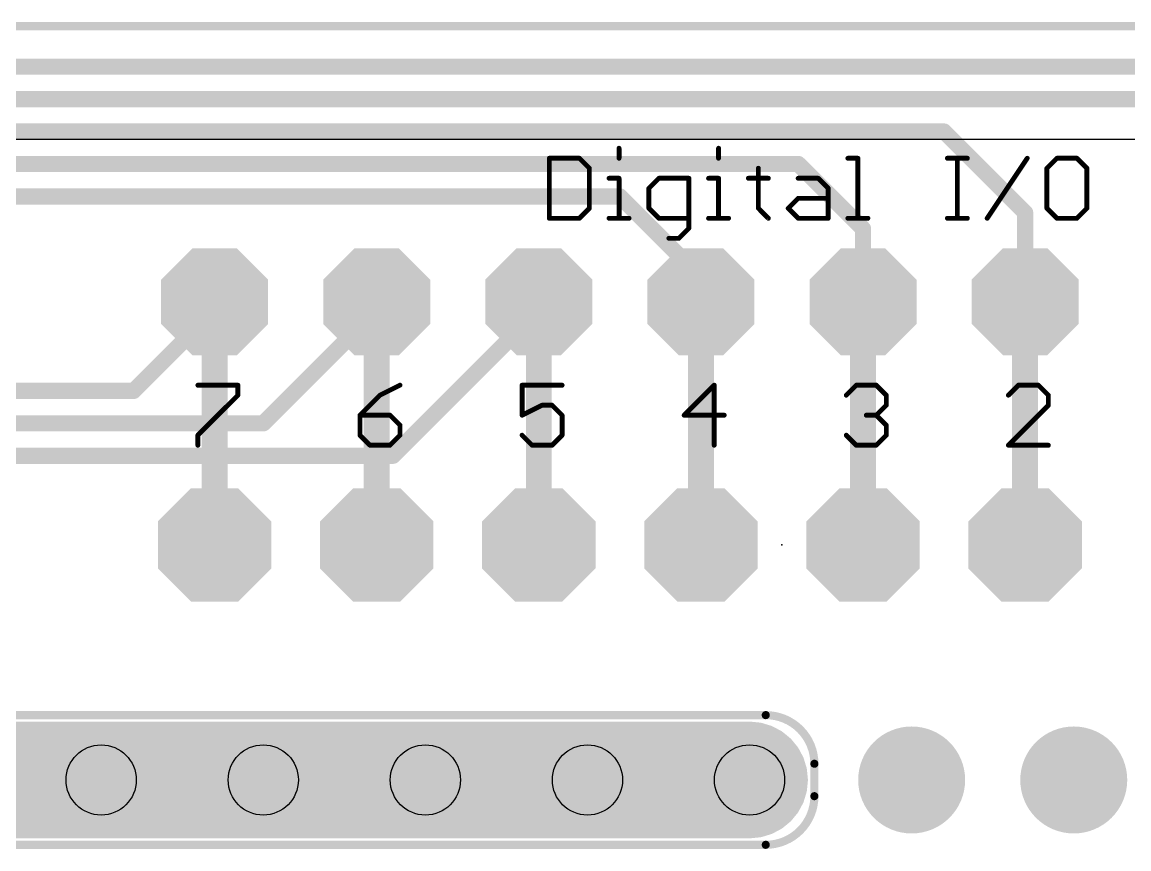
# Model space of a CAD drawing. Extents: x -0.4 to 91.5, y -0.3 to 57.4.
# Drawn here: x 54.39 to 71.73, y 44.01 to 56.96 of the extents above; entities that cross this region are included whole.
import ezdxf

# ---------------------------------------------------------------- set-up
doc = ezdxf.new("R2010")
doc.units = 0
for name, color, linetype in [('1', 12, 'CONTINUOUS'), ('16', 132, 'CONTINUOUS'), ('17', 110, 'CONTINUOUS'), ('18', 110, 'CONTINUOUS'), ('20', 53, 'CONTINUOUS'), ('21', 253, 'CONTINUOUS'), ('22', 253, 'CONTINUOUS'), ('23', 53, 'CONTINUOUS'), ('51', 253, 'CONTINUOUS')]:
    doc.layers.add(name, color=color, linetype=linetype)

# ---------------------------------------------------------------- blocks, each defined once
blk = doc.blocks.new('RECT')
blk.add_solid([(-0.5, -0.5), (0.5, -0.5), (-0.5, 0.5), (0.5, 0.5)])
blk = doc.blocks.new('OCTAGONP')
at = {"const_width": 0.5}
blk.add_lwpolyline([(-0.25, -0.1036), (-0.25, 0.1036), (-0.1036, 0.25), (0.1036, 0.25), (0.25, 0.1036), (0.25, -0.1036), (0.1036, -0.25), (-0.1036, -0.25), (-0.25, -0.1036), (-0.25, 0.1036)], dxfattribs=at)
blk = doc.blocks.new('ROUNDP')
at = {"const_width": 0.5}
blk.add_lwpolyline([(0, -0.25, 1), (0, 0.25, 1), (0, -0.25)], format="xyb", dxfattribs=at)
blk = doc.blocks.new('ROUNDV')
at = {"const_width": 0.5}
blk.add_lwpolyline([(0, -0.25, 1), (0, 0.25, 1), (0, -0.25)], format="xyb", dxfattribs=at)

msp = doc.modelspace()

# ---------------------------------------------------------------- linework, layer by layer
at = {"layer": '1'}
for points, const_width in [([(25.908, 56.261), (74.422, 56.261)], 0.254), ([(26.162, 55.753), (72.136, 55.753)], 0.254), ([(26.416, 55.245), (68.834, 55.245)], 0.254), ([(68.834, 55.245), (70.104, 53.975)], 0.254), ([(26.924, 54.737), (66.548, 54.737)], 0.254), ([(66.548, 54.737), (67.564, 53.721)], 0.254), ([(27.178, 54.229), (63.754, 54.229)], 0.254), ([(63.754, 54.229), (65.024, 52.959)], 0.254), ([(70.104, 53.975), (70.104, 52.578)], 0.254), ([(67.564, 53.721), (67.564, 52.705)], 0.254), ([(65.024, 52.959), (65.024, 52.578)], 0.254), ([(57.404, 52.578), (57.404, 48.768)], 0.4064), ([(59.944, 52.578), (59.944, 52.451)], 0.4064), ([(62.484, 52.578), (62.484, 48.768)], 0.4064), ([(65.024, 52.578), (64.897, 52.578)], 0.4064), ([(65.024, 52.578), (65.024, 48.768)], 0.4064), ([(67.564, 52.705), (67.437, 52.578)], 0.254), ([(67.564, 52.578), (67.564, 48.768)], 0.4064), ([(70.104, 52.578), (70.104, 48.768)], 0.4064), ([(59.944, 52.451), (59.944, 48.768)], 0.4064), ([(59.944, 52.451), (60.071, 52.451)], 0.4064), ([(67.437, 52.578), (67.31, 52.451)], 0.254), ([(67.437, 52.578), (67.564, 52.578)], 0.254), ([(37.846, 45.847), (65.786, 45.847)], 0.3048), ([(65.786, 45.847), (65.9347, 45.8324)], 0.3048), ([(65.9347, 45.8324), (66.0776, 45.789)], 0.3048), ([(37.4253, 45.72), (66.2067, 45.72)], 0.3048), ([(66.0776, 45.789), (66.2093, 45.7186)], 0.3048), ([(66.2093, 45.7186), (66.3248, 45.6238)], 0.3048), ([(66.3248, 45.6238), (66.4196, 45.5083)], 0.3048), ([(66.4196, 45.5083), (66.49, 45.3766)], 0.3048), ([(37.1626, 45.4152), (66.4694, 45.4152)], 0.3048), ([(66.49, 45.3766), (66.5334, 45.2337)], 0.3048), ([(37.0865, 45.1104), (66.5455, 45.1104)], 0.3048), ([(66.5334, 45.2337), (66.548, 45.085)], 0.3048), ([(66.548, 45.085), (66.5334, 44.9363)], 0.3048), ([(37.1383, 44.8056), (66.4937, 44.8056)], 0.3048), ([(66.49, 44.7934), (66.4196, 44.6617)], 0.3048), ([(66.5334, 44.9363), (66.49, 44.7934)], 0.3048), ([(66.4196, 44.6617), (66.3248, 44.5462)], 0.3048), ([(37.3625, 44.5008), (66.2695, 44.5008)], 0.3048), ([(66.2093, 44.4514), (66.0776, 44.381)], 0.3048), ([(66.3248, 44.5462), (66.2093, 44.4514)], 0.3048), ([(65.786, 44.323), (37.846, 44.323)], 0.3048), ([(65.9347, 44.3376), (65.786, 44.323)], 0.3048), ([(66.0776, 44.381), (65.9347, 44.3376)], 0.3048)]:
    msp.add_lwpolyline(points, dxfattribs=dict(at, const_width=const_width))
for points, const_width in [([(68.8789, 55.2899, 1), (68.7891, 55.2001)], 0.127), ([(68.834, 55.1815, 1), (68.834, 55.3085)], 0.127), ([(66.5929, 54.7819, 1), (66.5031, 54.6921)], 0.127), ([(66.548, 54.6735, 1), (66.548, 54.8005)], 0.127), ([(63.7989, 54.2739, 1), (63.7091, 54.1841)], 0.127), ([(63.754, 54.1655, 1), (63.754, 54.2925)], 0.127), ([(70.1675, 53.975, 1), (70.0405, 53.975)], 0.127), ([(70.0591, 53.9301, 1), (70.1489, 54.0199)], 0.127), ([(67.6275, 53.721, 1), (67.5005, 53.721)], 0.127), ([(67.5191, 53.6761, 1), (67.6089, 53.7659)], 0.127), ([(65.0875, 52.959, 1), (64.9605, 52.959)], 0.127), ([(64.9791, 52.9141, 1), (65.0689, 53.0039)], 0.127), ([(57.5056, 52.578, 1), (57.3024, 52.578)], 0.2032), ([(60.0456, 52.578, 1), (59.8424, 52.578)], 0.2032), ([(62.5856, 52.578, 1), (62.3824, 52.578)], 0.2032), ([(64.897, 52.6796, 1), (64.897, 52.4764)], 0.2032), ([(65.1256, 52.578, 1), (64.9224, 52.578)], 0.2032), ([(65.024, 52.4764, 1), (65.024, 52.6796)], 0.2032), ([(67.6656, 52.578, 1), (67.4624, 52.578)], 0.2032), ([(67.5005, 52.705, 1), (67.6275, 52.705)], 0.127), ([(67.6089, 52.6601, 1), (67.5191, 52.7499)], 0.127), ([(70.2056, 52.578, 1), (70.0024, 52.578)], 0.2032), ([(60.0456, 52.451, 1), (59.8424, 52.451)], 0.2032), ([(59.944, 52.5526, 1), (59.944, 52.3494)], 0.2032), ([(59.8424, 52.451, 1), (60.0456, 52.451)], 0.2032), ([(60.071, 52.3494, 1), (60.071, 52.5526)], 0.2032), ([(64.9605, 52.578, 1), (65.0875, 52.578)], 0.127), ([(67.2651, 52.4959, 1), (67.3549, 52.4061)], 0.127), ([(67.437, 52.6415, 1), (67.437, 52.5145)], 0.127), ([(67.3921, 52.6229, 1), (67.4819, 52.5331)], 0.127), ([(67.4819, 52.5331, 1), (67.3921, 52.6229)], 0.127), ([(67.564, 52.5145, 1), (67.564, 52.6415)], 0.127), ([(70.0405, 52.578, 1), (70.1675, 52.578)], 0.127), ([(57.3024, 48.768, 1), (57.5056, 48.768)], 0.2032), ([(59.8424, 48.768, 1), (60.0456, 48.768)], 0.2032), ([(62.3824, 48.768, 1), (62.5856, 48.768)], 0.2032), ([(64.9224, 48.768, 1), (65.1256, 48.768)], 0.2032), ([(67.4624, 48.768, 1), (67.6656, 48.768)], 0.2032), ([(70.0024, 48.768, 1), (70.2056, 48.768)], 0.2032), ([(65.7935, 45.9228, 1), (65.7785, 45.7712)], 0.1524), ([(65.786, 45.7708, 1), (65.786, 45.9232)], 0.1524), ([(65.9568, 45.9053, 1), (65.9125, 45.7594)], 0.1524), ([(65.9272, 45.7565, 1), (65.9421, 45.9082)], 0.1524), ([(66.1135, 45.8562, 1), (66.0417, 45.7218)], 0.1524), ([(66.0555, 45.7161, 1), (66.0997, 45.8619)], 0.1524), ([(66.2577, 45.7775, 1), (66.161, 45.6597)], 0.1524), ([(66.1734, 45.6514, 1), (66.2453, 45.7858)], 0.1524), ([(66.2067, 45.6438, 1), (66.2067, 45.7962)], 0.1524), ([(66.3837, 45.6722, 1), (66.2659, 45.5755)], 0.1524), ([(66.2765, 45.5649, 1), (66.3732, 45.6827)], 0.1524), ([(66.4868, 45.5443, 1), (66.3524, 45.4724)], 0.1524), ([(66.3607, 45.46, 1), (66.4785, 45.5567)], 0.1524), ([(66.5629, 45.3987, 1), (66.4171, 45.3545)], 0.1524), ([(66.4228, 45.3407, 1), (66.5572, 45.4125)], 0.1524), ([(66.4694, 45.339, 1), (66.4694, 45.4914)], 0.1524), ([(66.6092, 45.2411, 1), (66.4575, 45.2262)], 0.1524), ([(66.4604, 45.2115, 1), (66.6063, 45.2558)], 0.1524), ([(66.5455, 45.0342, 1), (66.5455, 45.1866)], 0.1524), ([(66.6238, 45.0775, 1), (66.4722, 45.0925)], 0.1524), ([(66.4722, 45.0775, 1), (66.6238, 45.0925)], 0.1524), ([(66.5572, 44.7575, 1), (66.4228, 44.8293)], 0.1524), ([(66.4575, 44.9438, 1), (66.6092, 44.9289)], 0.1524), ([(66.6063, 44.9142, 1), (66.4604, 44.9585)], 0.1524), ([(66.4937, 44.7294, 1), (66.4937, 44.8818)], 0.1524), ([(66.3524, 44.6976, 1), (66.4868, 44.6257)], 0.1524), ([(66.4785, 44.6133, 1), (66.3607, 44.71)], 0.1524), ([(66.4171, 44.8155, 1), (66.5629, 44.7713)], 0.1524), ([(66.161, 44.5103, 1), (66.2577, 44.3925)], 0.1524), ([(66.2453, 44.3842, 1), (66.1734, 44.5186)], 0.1524), ([(66.2659, 44.5945, 1), (66.3837, 44.4978)], 0.1524), ([(66.2695, 44.4246, 1), (66.2695, 44.577)], 0.1524), ([(66.3732, 44.4873, 1), (66.2765, 44.6051)], 0.1524), ([(65.7785, 44.3988, 1), (65.7935, 44.2472)], 0.1524), ([(65.786, 44.2468, 1), (65.786, 44.3992)], 0.1524), ([(65.9125, 44.4106, 1), (65.9568, 44.2647)], 0.1524), ([(65.9421, 44.2618, 1), (65.9272, 44.4135)], 0.1524), ([(66.0417, 44.4482, 1), (66.1135, 44.3138)], 0.1524), ([(66.0997, 44.3081, 1), (66.0555, 44.4539)], 0.1524)]:
    msp.add_lwpolyline(points, format="xyb", dxfattribs=dict(at, const_width=const_width))
at = {"layer": '16'}
for points, const_width in [([(57.404, 52.578), (57.404, 52.705)], 0.254), ([(62.611, 52.705), (62.484, 52.578)], 0.254), ([(62.611, 52.578), (62.611, 52.705)], 0.254), ([(56.134, 51.181), (57.404, 52.451)], 0.254), ([(57.404, 52.451), (57.404, 52.578)], 0.254), ([(58.166, 50.673), (59.944, 52.451)], 0.254), ([(59.944, 52.451), (59.944, 52.578)], 0.254), ([(60.198, 50.165), (62.611, 52.578)], 0.254), ([(34.417, 51.181), (56.134, 51.181)], 0.254), ([(34.798, 50.673), (58.166, 50.673)], 0.254), ([(35.052, 50.165), (60.198, 50.165)], 0.254), ([(65.786, 45.847), (37.846, 45.847)], 0.3048), ([(65.9347, 45.8324), (65.786, 45.847)], 0.3048), ([(66.0776, 45.789), (65.9347, 45.8324)], 0.3048), ([(37.4253, 45.72), (66.2067, 45.72)], 0.3048), ([(66.2093, 45.7186), (66.0776, 45.789)], 0.3048), ([(66.3248, 45.6238), (66.2093, 45.7186)], 0.3048), ([(66.4196, 45.5083), (66.3248, 45.6238)], 0.3048), ([(66.49, 45.3766), (66.4196, 45.5083)], 0.3048), ([(37.1626, 45.4152), (66.4694, 45.4152)], 0.3048), ([(66.5334, 45.2337), (66.49, 45.3766)], 0.3048), ([(37.0865, 45.1104), (66.5455, 45.1104)], 0.3048), ([(66.548, 45.085), (66.5334, 45.2337)], 0.3048), ([(66.5334, 44.9363), (66.548, 45.085)], 0.3048), ([(37.1383, 44.8056), (66.4937, 44.8056)], 0.3048), ([(66.4196, 44.6617), (66.49, 44.7934)], 0.3048), ([(66.49, 44.7934), (66.5334, 44.9363)], 0.3048), ([(66.3248, 44.5462), (66.4196, 44.6617)], 0.3048), ([(37.3625, 44.5008), (66.2695, 44.5008)], 0.3048), ([(66.0776, 44.381), (66.2093, 44.4514)], 0.3048), ([(66.2093, 44.4514), (66.3248, 44.5462)], 0.3048), ([(37.846, 44.323), (65.786, 44.323)], 0.3048), ([(65.786, 44.323), (65.9347, 44.3376)], 0.3048), ([(65.9347, 44.3376), (66.0776, 44.381)], 0.3048)]:
    msp.add_lwpolyline(points, dxfattribs=dict(at, const_width=const_width))
for points, const_width in [([(57.4675, 52.705, 1), (57.3405, 52.705)], 0.127), ([(62.6745, 52.705, 1), (62.5475, 52.705)], 0.127), ([(62.6559, 52.6601, 1), (62.5661, 52.7499)], 0.127), ([(57.4675, 52.578, 1), (57.3405, 52.578)], 0.127), ([(57.3405, 52.578, 1), (57.4675, 52.578)], 0.127), ([(57.4489, 52.4061, 1), (57.3591, 52.4959)], 0.127), ([(60.0075, 52.578, 1), (59.8805, 52.578)], 0.127), ([(59.9889, 52.4061, 1), (59.8991, 52.4959)], 0.127), ([(62.4391, 52.6229, 1), (62.5289, 52.5331)], 0.127), ([(62.5475, 52.578, 1), (62.6745, 52.578)], 0.127), ([(62.6559, 52.5331, 1), (62.5661, 52.6229)], 0.127), ([(57.3405, 52.451, 1), (57.4675, 52.451)], 0.127), ([(59.8805, 52.451, 1), (60.0075, 52.451)], 0.127), ([(56.0891, 51.2259, 1), (56.1789, 51.1361)], 0.127), ([(56.134, 51.1175, 1), (56.134, 51.2445)], 0.127), ([(58.1211, 50.7179, 1), (58.2109, 50.6281)], 0.127), ([(58.166, 50.6095, 1), (58.166, 50.7365)], 0.127), ([(60.198, 50.1015, 1), (60.198, 50.2285)], 0.127), ([(60.1531, 50.2099, 1), (60.2429, 50.1201)], 0.127), ([(65.7935, 45.9228, 1), (65.7785, 45.7712)], 0.1524), ([(65.786, 45.7708, 1), (65.786, 45.9232)], 0.1524), ([(65.9568, 45.9053, 1), (65.9125, 45.7594)], 0.1524), ([(65.9272, 45.7565, 1), (65.9421, 45.9082)], 0.1524), ([(66.1135, 45.8562, 1), (66.0417, 45.7218)], 0.1524), ([(66.0555, 45.7161, 1), (66.0997, 45.8619)], 0.1524), ([(66.2577, 45.7775, 1), (66.161, 45.6597)], 0.1524), ([(66.1734, 45.6514, 1), (66.2453, 45.7858)], 0.1524), ([(66.2067, 45.6438, 1), (66.2067, 45.7962)], 0.1524), ([(66.3837, 45.6722, 1), (66.2659, 45.5755)], 0.1524), ([(66.2765, 45.5649, 1), (66.3732, 45.6827)], 0.1524), ([(66.4868, 45.5443, 1), (66.3524, 45.4724)], 0.1524), ([(66.3607, 45.46, 1), (66.4785, 45.5567)], 0.1524), ([(66.5629, 45.3987, 1), (66.4171, 45.3545)], 0.1524), ([(66.4228, 45.3407, 1), (66.5572, 45.4125)], 0.1524), ([(66.4694, 45.339, 1), (66.4694, 45.4914)], 0.1524), ([(66.6092, 45.2411, 1), (66.4575, 45.2262)], 0.1524), ([(66.4604, 45.2115, 1), (66.6063, 45.2558)], 0.1524), ([(66.5455, 45.0342, 1), (66.5455, 45.1866)], 0.1524), ([(66.6238, 45.0775, 1), (66.4722, 45.0925)], 0.1524), ([(66.4722, 45.0775, 1), (66.6238, 45.0925)], 0.1524), ([(66.5572, 44.7575, 1), (66.4228, 44.8293)], 0.1524), ([(66.4575, 44.9438, 1), (66.6092, 44.9289)], 0.1524), ([(66.6063, 44.9142, 1), (66.4604, 44.9585)], 0.1524), ([(66.4937, 44.7294, 1), (66.4937, 44.8818)], 0.1524), ([(66.3524, 44.6976, 1), (66.4868, 44.6257)], 0.1524), ([(66.4785, 44.6133, 1), (66.3607, 44.71)], 0.1524), ([(66.4171, 44.8155, 1), (66.5629, 44.7713)], 0.1524), ([(66.161, 44.5103, 1), (66.2577, 44.3925)], 0.1524), ([(66.2453, 44.3842, 1), (66.1734, 44.5186)], 0.1524), ([(66.2659, 44.5945, 1), (66.3837, 44.4978)], 0.1524), ([(66.2695, 44.4246, 1), (66.2695, 44.577)], 0.1524), ([(66.3732, 44.4873, 1), (66.2765, 44.6051)], 0.1524), ([(65.7785, 44.3988, 1), (65.7935, 44.2472)], 0.1524), ([(65.786, 44.2468, 1), (65.786, 44.3992)], 0.1524), ([(65.9125, 44.4106, 1), (65.9568, 44.2647)], 0.1524), ([(65.9421, 44.2618, 1), (65.9272, 44.4135)], 0.1524), ([(66.0417, 44.4482, 1), (66.1135, 44.3138)], 0.1524), ([(66.0997, 44.3081, 1), (66.0555, 44.4539)], 0.1524)]:
    msp.add_lwpolyline(points, format="xyb", dxfattribs=dict(at, const_width=const_width))
at = {"layer": '20', "const_width": 0.127}
msp.add_lwpolyline([(12.7, 56.896), (78.74, 56.896)], dxfattribs=at)
at = {"layer": '20'}
for centre in [(55.626, 45.085), (58.166, 45.085), (60.706, 45.085), (63.246, 45.085), (65.786, 45.085)]:
    msp.add_circle(centre, 0.55, dxfattribs=at)
at = {"layer": '21'}
for points, const_width in [([(63.7604, 54.9835, 1), (63.7223, 54.9835)], 0.0381), ([(65.3196, 54.9835, 1), (65.2815, 54.9835)], 0.0381), ([(62.6682, 54.8267, 1), (62.6301, 54.8267)], 0.0381), ([(62.6491, 54.8458, 1), (62.6491, 54.8077)], 0.0381), ([(63.1329, 54.8402, 1), (63.1059, 54.8132)], 0.0381), ([(63.1194, 54.8077, 1), (63.1194, 54.8458)], 0.0381), ([(63.7223, 54.8267, 1), (63.7604, 54.8267)], 0.0381), ([(65.2815, 54.8267, 1), (65.3196, 54.8267)], 0.0381), ([(67.3267, 54.8458, 1), (67.3267, 54.8077)], 0.0381), ([(67.5025, 54.8267, 1), (67.4644, 54.8267)], 0.0381), ([(67.4835, 54.8077, 1), (67.4835, 54.8458)], 0.0381), ([(68.8859, 54.8458, 1), (68.8859, 54.8077)], 0.0381), ([(69.0617, 54.8267, 1), (69.0236, 54.8267)], 0.0381), ([(69.1994, 54.8077, 1), (69.1994, 54.8458)], 0.0381), ([(70.1525, 54.8161, 1), (70.1208, 54.8373)], 0.0381), ([(70.6018, 54.8458, 1), (70.6018, 54.8077)], 0.0381), ([(70.6153, 54.8132, 1), (70.5884, 54.8402)], 0.0381), ([(70.9289, 54.8402, 1), (70.9019, 54.8132)], 0.0381), ([(70.9154, 54.8077, 1), (70.9154, 54.8458)], 0.0381), ([(63.2952, 54.6699, 1), (63.2571, 54.6699)], 0.0381), ([(63.2627, 54.6565, 1), (63.2896, 54.6834)], 0.0381), ([(65.9433, 54.6699, 1), (65.9052, 54.6699)], 0.0381), ([(70.4641, 54.6699, 1), (70.426, 54.6699)], 0.0381), ([(70.4316, 54.6834, 1), (70.4586, 54.6565)], 0.0381), ([(71.0912, 54.6699, 1), (71.0531, 54.6699)], 0.0381), ([(71.0587, 54.6565, 1), (71.0856, 54.6834)], 0.0381), ([(63.5846, 54.5322, 1), (63.5846, 54.4941)], 0.0381), ([(63.7604, 54.5132, 1), (63.7223, 54.5132)], 0.0381), ([(63.7414, 54.4941, 1), (63.7414, 54.5322)], 0.0381), ([(64.3651, 54.5322, 1), (64.3651, 54.4941)], 0.0381), ([(64.3785, 54.4997, 1), (64.3516, 54.5266)], 0.0381), ([(64.8544, 54.5132, 1), (64.8163, 54.5132)], 0.0381), ([(64.8354, 54.4941, 1), (64.8354, 54.5322)], 0.0381), ([(65.1438, 54.5322, 1), (65.1438, 54.4941)], 0.0381), ([(65.3196, 54.5132, 1), (65.2815, 54.5132)], 0.0381), ([(65.3006, 54.4941, 1), (65.3006, 54.5322)], 0.0381), ([(65.7675, 54.5322, 1), (65.7675, 54.4941)], 0.0381), ([(66.081, 54.4941, 1), (66.081, 54.5322)], 0.0381), ([(66.5479, 54.5322, 1), (66.5479, 54.4941)], 0.0381), ([(66.8749, 54.5266, 1), (66.848, 54.4997)], 0.0381), ([(66.8615, 54.4941, 1), (66.8615, 54.5322)], 0.0381), ([(64.2273, 54.3564, 1), (64.1892, 54.3564)], 0.0381), ([(64.1948, 54.3699, 1), (64.2218, 54.3429)], 0.0381), ([(67.0373, 54.3564, 1), (66.9992, 54.3564)], 0.0381), ([(67.0048, 54.3429, 1), (67.0317, 54.3699)], 0.0381), ([(66.5479, 54.2187, 1), (66.5479, 54.1806)], 0.0381), ([(66.5614, 54.1862, 1), (66.5345, 54.2131)], 0.0381), ([(67.0182, 54.1806, 1), (67.0182, 54.2187)], 0.0381), ([(63.2571, 54.0429, 1), (63.2952, 54.0429)], 0.0381), ([(63.2896, 54.0294, 1), (63.2627, 54.0563)], 0.0381), ([(64.2218, 54.0563, 1), (64.1948, 54.0294)], 0.0381), ([(64.1892, 54.0429, 1), (64.2273, 54.0429)], 0.0381), ([(65.9377, 54.0563, 1), (65.9108, 54.0294)], 0.0381), ([(65.9052, 54.0429, 1), (65.9433, 54.0429)], 0.0381), ([(66.4046, 54.0563, 1), (66.3777, 54.0294)], 0.0381), ([(66.3777, 54.0563, 1), (66.4046, 54.0294)], 0.0381), ([(70.4586, 54.0563, 1), (70.4316, 54.0294)], 0.0381), ([(70.426, 54.0429, 1), (70.4641, 54.0429)], 0.0381), ([(71.0531, 54.0429, 1), (71.0912, 54.0429)], 0.0381), ([(71.0856, 54.0294, 1), (71.0587, 54.0563)], 0.0381), ([(62.6491, 53.9052, 1), (62.6491, 53.8671)], 0.0381), ([(62.6301, 53.8861, 1), (62.6682, 53.8861)], 0.0381), ([(63.1059, 53.8996, 1), (63.1329, 53.8726)], 0.0381), ([(63.1194, 53.8671, 1), (63.1194, 53.9052)], 0.0381), ([(63.5846, 53.9052, 1), (63.5846, 53.8671)], 0.0381), ([(63.7223, 53.8861, 1), (63.7604, 53.8861)], 0.0381), ([(63.8982, 53.8671, 1), (63.8982, 53.9052)], 0.0381), ([(64.3651, 53.9052, 1), (64.3651, 53.8671)], 0.0381), ([(64.3516, 53.8726, 1), (64.3785, 53.8996)], 0.0381), ([(64.8488, 53.7159, 1), (64.8219, 53.7428)], 0.0381), ([(64.8354, 53.8671, 1), (64.8354, 53.9052)], 0.0381), ([(65.1438, 53.9052, 1), (65.1438, 53.8671)], 0.0381), ([(65.2815, 53.8861, 1), (65.3196, 53.8861)], 0.0381), ([(65.4574, 53.8671, 1), (65.4574, 53.9052)], 0.0381), ([(66.0676, 53.8726, 1), (66.0945, 53.8996)], 0.0381), ([(66.5479, 53.9052, 1), (66.5479, 53.8671)], 0.0381), ([(66.5345, 53.8726, 1), (66.5614, 53.8996)], 0.0381), ([(66.9992, 53.8861, 1), (67.0373, 53.8861)], 0.0381), ([(67.0182, 53.8671, 1), (67.0182, 53.9052)], 0.0381), ([(67.3267, 53.9052, 1), (67.3267, 53.8671)], 0.0381), ([(67.4644, 53.8861, 1), (67.5025, 53.8861)], 0.0381), ([(67.6402, 53.8671, 1), (67.6402, 53.9052)], 0.0381), ([(68.8859, 53.9052, 1), (68.8859, 53.8671)], 0.0381), ([(69.0236, 53.8861, 1), (69.0617, 53.8861)], 0.0381), ([(69.1994, 53.8671, 1), (69.1994, 53.9052)], 0.0381), ([(69.4937, 53.8967, 1), (69.5254, 53.8755)], 0.0381), ([(70.6018, 53.9052, 1), (70.6018, 53.8671)], 0.0381), ([(70.5884, 53.8726, 1), (70.6153, 53.8996)], 0.0381), ([(70.9019, 53.8996, 1), (70.9289, 53.8726)], 0.0381), ([(70.9154, 53.8671, 1), (70.9154, 53.9052)], 0.0381), ([(64.5218, 53.5916, 1), (64.5218, 53.5535)], 0.0381), ([(64.6651, 53.586, 1), (64.6921, 53.5591)], 0.0381), ([(64.6786, 53.5535, 1), (64.6786, 53.5916)], 0.0381), ([(64.8163, 53.7293, 1), (64.8544, 53.7293)], 0.0381), ([(57.1416, 51.2898, 1), (57.1416, 51.2517)], 0.0381), ([(57.7877, 51.2707, 1), (57.7496, 51.2707)], 0.0381), ([(57.7687, 51.2517, 1), (57.7687, 51.2898)], 0.0381), ([(60.3172, 51.2537, 1), (60.3001, 51.2877)], 0.0381), ([(62.2216, 51.2898, 1), (62.2216, 51.2517)], 0.0381), ([(62.2406, 51.2707, 1), (62.2025, 51.2707)], 0.0381), ([(62.8487, 51.2517, 1), (62.8487, 51.2898)], 0.0381), ([(65.2509, 51.2707, 1), (65.2128, 51.2707)], 0.0381), ([(65.2454, 51.2572, 1), (65.2184, 51.2842)], 0.0381), ([(67.4583, 51.2898, 1), (67.4583, 51.2517)], 0.0381), ([(67.4718, 51.2572, 1), (67.4449, 51.2842)], 0.0381), ([(67.7854, 51.2842, 1), (67.7584, 51.2572)], 0.0381), ([(67.7719, 51.2517, 1), (67.7719, 51.2898)], 0.0381), ([(69.9983, 51.2898, 1), (69.9983, 51.2517)], 0.0381), ([(70.0118, 51.2572, 1), (69.9849, 51.2842)], 0.0381), ([(70.3254, 51.2842, 1), (70.2984, 51.2572)], 0.0381), ([(70.3119, 51.2517, 1), (70.3119, 51.2898)], 0.0381), ([(57.7496, 51.1139, 1), (57.7877, 51.1139)], 0.0381), ([(57.7821, 51.1005, 1), (57.7552, 51.1274)], 0.0381), ([(59.9866, 51.131, 1), (60.0036, 51.0969)], 0.0381), ([(60.0086, 51.1005, 1), (59.9816, 51.1274)], 0.0381), ([(62.5351, 50.9762, 1), (62.5351, 50.9381)], 0.0381), ([(62.5436, 50.9401, 1), (62.5266, 50.9742)], 0.0381), ([(62.7054, 50.9706, 1), (62.6784, 50.9437)], 0.0381), ([(62.6919, 50.9381, 1), (62.6919, 50.9762)], 0.0381), ([(67.2881, 51.1274, 1), (67.3151, 51.1005)], 0.0381), ([(67.9477, 51.1139, 1), (67.9096, 51.1139)], 0.0381), ([(67.9152, 51.1005, 1), (67.9421, 51.1274)], 0.0381), ([(67.9421, 50.9437, 1), (67.9152, 50.9706)], 0.0381), ([(69.8281, 51.1274, 1), (69.8551, 51.1005)], 0.0381), ([(70.4877, 51.1139, 1), (70.4496, 51.1139)], 0.0381), ([(70.4552, 51.1005, 1), (70.4821, 51.1274)], 0.0381), ([(70.4821, 50.9437, 1), (70.4552, 50.9706)], 0.0381), ([(59.7006, 50.8004, 1), (59.6625, 50.8004)], 0.0381), ([(59.6816, 50.8195, 1), (59.6816, 50.7814)], 0.0381), ([(59.6681, 50.8139, 1), (59.6951, 50.7869)], 0.0381), ([(60.1654, 50.8139, 1), (60.1384, 50.7869)], 0.0381), ([(60.1519, 50.7814, 1), (60.1519, 50.8195)], 0.0381), ([(62.2131, 50.8174, 1), (62.2301, 50.7834)], 0.0381), ([(62.2025, 50.8004, 1), (62.2406, 50.8004)], 0.0381), ([(62.8677, 50.8004, 1), (62.8296, 50.8004)], 0.0381), ([(62.8352, 50.7869, 1), (62.8621, 50.8139)], 0.0381), ([(64.7616, 50.8195, 1), (64.7616, 50.7814)], 0.0381), ([(64.7481, 50.8139, 1), (64.7751, 50.7869)], 0.0381), ([(65.3886, 50.7814, 1), (65.3886, 50.8195)], 0.0381), ([(67.6151, 50.8195, 1), (67.6151, 50.7814)], 0.0381), ([(67.7854, 50.8139, 1), (67.7584, 50.7869)], 0.0381), ([(67.7584, 50.8139, 1), (67.7854, 50.7869)], 0.0381), ([(67.7719, 50.7814, 1), (67.7719, 50.8195)], 0.0381), ([(67.9096, 50.9572, 1), (67.9477, 50.9572)], 0.0381), ([(70.4496, 50.9572, 1), (70.4877, 50.9572)], 0.0381), ([(60.3277, 50.6436, 1), (60.2896, 50.6436)], 0.0381), ([(60.2952, 50.6302, 1), (60.3221, 50.6571)], 0.0381), ([(67.9477, 50.6436, 1), (67.9096, 50.6436)], 0.0381), ([(67.9152, 50.6302, 1), (67.9421, 50.6571)], 0.0381), ([(57.1606, 50.4869, 1), (57.1225, 50.4869)], 0.0381), ([(57.1281, 50.5003, 1), (57.1551, 50.4734)], 0.0381), ([(59.6951, 50.5003, 1), (59.6681, 50.4734)], 0.0381), ([(59.6625, 50.4869, 1), (59.7006, 50.4869)], 0.0381), ([(60.2896, 50.4869, 1), (60.3277, 50.4869)], 0.0381), ([(60.3221, 50.4734, 1), (60.2952, 50.5003)], 0.0381), ([(62.2351, 50.5003, 1), (62.2081, 50.4734)], 0.0381), ([(62.8296, 50.4869, 1), (62.8677, 50.4869)], 0.0381), ([(62.8621, 50.4734, 1), (62.8352, 50.5003)], 0.0381), ([(67.3151, 50.5003, 1), (67.2881, 50.4734)], 0.0381), ([(67.9096, 50.4869, 1), (67.9477, 50.4869)], 0.0381), ([(67.9421, 50.4734, 1), (67.9152, 50.5003)], 0.0381), ([(57.1225, 50.3301, 1), (57.1606, 50.3301)], 0.0381), ([(59.8383, 50.3492, 1), (59.8383, 50.3111)], 0.0381), ([(59.8249, 50.3166, 1), (59.8518, 50.3436)], 0.0381), ([(60.1384, 50.3436, 1), (60.1654, 50.3166)], 0.0381), ([(60.1519, 50.3111, 1), (60.1519, 50.3492)], 0.0381), ([(62.3783, 50.3492, 1), (62.3783, 50.3111)], 0.0381), ([(62.3649, 50.3166, 1), (62.3918, 50.3436)], 0.0381), ([(62.6784, 50.3436, 1), (62.7054, 50.3166)], 0.0381), ([(62.6919, 50.3111, 1), (62.6919, 50.3492)], 0.0381), ([(65.2128, 50.3301, 1), (65.2509, 50.3301)], 0.0381), ([(67.4583, 50.3492, 1), (67.4583, 50.3111)], 0.0381), ([(67.4449, 50.3166, 1), (67.4718, 50.3436)], 0.0381), ([(67.7584, 50.3436, 1), (67.7854, 50.3166)], 0.0381), ([(67.7719, 50.3111, 1), (67.7719, 50.3492)], 0.0381), ([(69.8416, 50.3492, 1), (69.8416, 50.3111)], 0.0381), ([(69.8281, 50.3436, 1), (69.8551, 50.3166)], 0.0381), ([(70.4686, 50.3111, 1), (70.4686, 50.3492)], 0.0381), ([(66.04, 46.1328, 1), (66.04, 46.0692)], 0.0635), ([(66.802, 45.339, 0.4142), (66.04, 46.101)], 0.127), ([(66.04, 46.0692, 1), (66.04, 46.1328)], 0.0635), ([(66.8338, 45.339, 1), (66.7703, 45.339)], 0.0635), ([(66.7703, 45.339, 1), (66.8338, 45.339)], 0.0635), ([(66.04, 44.069, 0.4142), (66.802, 44.831)], 0.127), ([(66.8338, 44.831, 1), (66.7703, 44.831)], 0.0635), ([(66.7703, 44.831, 1), (66.8338, 44.831)], 0.0635), ([(66.04, 44.1008, 1), (66.04, 44.0373)], 0.0635), ([(66.04, 44.0373, 1), (66.04, 44.1008)], 0.0635)]:
    msp.add_lwpolyline(points, format="xyb", dxfattribs=dict(at, const_width=const_width))
for points, const_width in [([(63.7414, 54.9835), (63.7414, 54.8267)], 0.0762), ([(65.3006, 54.9835), (65.3006, 54.8267)], 0.0762), ([(62.6491, 54.8267), (62.6491, 53.8861)], 0.0762), ([(63.1194, 54.8267), (62.6491, 54.8267)], 0.0762), ([(63.2762, 54.6699), (63.1194, 54.8267)], 0.0762), ([(67.3267, 54.8267), (67.4835, 54.8267)], 0.0762), ([(67.4835, 54.8267), (67.4835, 53.8861)], 0.0762), ([(68.8859, 54.8267), (69.1994, 54.8267)], 0.0762), ([(69.0427, 53.8861), (69.0427, 54.8267)], 0.0762), ([(69.5096, 53.8861), (70.1366, 54.8267)], 0.0762), ([(70.6018, 54.8267), (70.4451, 54.6699)], 0.0762), ([(70.9154, 54.8267), (70.6018, 54.8267)], 0.0762), ([(71.0722, 54.6699), (70.9154, 54.8267)], 0.0762), ([(63.2762, 54.0429), (63.2762, 54.6699)], 0.0762), ([(65.9243, 54.6699), (65.9243, 54.0429)], 0.0762), ([(70.4451, 54.6699), (70.4451, 54.0429)], 0.0762), ([(71.0722, 54.0429), (71.0722, 54.6699)], 0.0762), ([(63.5846, 54.5132), (63.7414, 54.5132)], 0.0762), ([(63.7414, 54.5132), (63.7414, 53.8861)], 0.0762), ([(64.3651, 54.5132), (64.2083, 54.3564)], 0.0762), ([(64.8354, 54.5132), (64.3651, 54.5132)], 0.0762), ([(64.8354, 53.7293), (64.8354, 54.5132)], 0.0762), ([(65.1438, 54.5132), (65.3006, 54.5132)], 0.0762), ([(65.3006, 54.5132), (65.3006, 53.8861)], 0.0762), ([(65.7675, 54.5132), (66.081, 54.5132)], 0.0762), ([(66.5479, 54.5132), (66.8615, 54.5132)], 0.0762), ([(66.8615, 54.5132), (67.0182, 54.3564)], 0.0762), ([(64.2083, 54.3564), (64.2083, 54.0429)], 0.0762), ([(67.0182, 54.3564), (67.0182, 53.8861)], 0.0762), ([(66.3912, 54.0429), (66.5479, 54.1996)], 0.0762), ([(66.5479, 54.1996), (67.0182, 54.1996)], 0.0762), ([(63.1194, 53.8861), (63.2762, 54.0429)], 0.0762), ([(64.2083, 54.0429), (64.3651, 53.8861)], 0.0762), ([(65.9243, 54.0429), (66.081, 53.8861)], 0.0762), ([(66.5479, 53.8861), (66.3912, 54.0429)], 0.0762), ([(70.4451, 54.0429), (70.6018, 53.8861)], 0.0762), ([(70.9154, 53.8861), (71.0722, 54.0429)], 0.0762), ([(62.6491, 53.8861), (63.1194, 53.8861)], 0.0762), ([(63.5846, 53.8861), (63.8982, 53.8861)], 0.0762), ([(64.3651, 53.8861), (64.8354, 53.8861)], 0.0762), ([(64.6786, 53.5726), (64.8354, 53.7293)], 0.0762), ([(65.1438, 53.8861), (65.4574, 53.8861)], 0.0762), ([(67.0182, 53.8861), (66.5479, 53.8861)], 0.0762), ([(67.3267, 53.8861), (67.6402, 53.8861)], 0.0762), ([(68.8859, 53.8861), (69.1994, 53.8861)], 0.0762), ([(70.6018, 53.8861), (70.9154, 53.8861)], 0.0762), ([(64.5218, 53.5726), (64.6786, 53.5726)], 0.0762), ([(57.1416, 51.2707), (57.7687, 51.2707)], 0.0762), ([(57.7687, 51.2707), (57.7687, 51.1139)], 0.0762), ([(60.3087, 51.2707), (59.9951, 51.1139)], 0.0762), ([(62.8487, 51.2707), (62.2216, 51.2707)], 0.0762), ([(62.2216, 51.2707), (62.2216, 50.8004)], 0.0762), ([(65.2319, 51.2707), (64.7616, 50.8004)], 0.0762), ([(65.2319, 50.3301), (65.2319, 51.2707)], 0.0762), ([(67.3016, 51.1139), (67.4583, 51.2707)], 0.0762), ([(67.4583, 51.2707), (67.7719, 51.2707)], 0.0762), ([(67.7719, 51.2707), (67.9287, 51.1139)], 0.0762), ([(69.9983, 51.2707), (69.8416, 51.1139)], 0.0762), ([(70.3119, 51.2707), (69.9983, 51.2707)], 0.0762), ([(70.4686, 51.1139), (70.3119, 51.2707)], 0.0762), ([(57.7687, 51.1139), (57.1416, 50.4869)], 0.0762), ([(59.9951, 51.1139), (59.6816, 50.8004)], 0.0762), ([(62.2216, 50.8004), (62.5351, 50.9572)], 0.0762), ([(62.5351, 50.9572), (62.6919, 50.9572)], 0.0762), ([(62.6919, 50.9572), (62.8487, 50.8004)], 0.0762), ([(67.9287, 50.9572), (67.7719, 50.8004)], 0.0762), ([(67.9287, 51.1139), (67.9287, 50.9572)], 0.0762), ([(69.8416, 50.3301), (70.4686, 50.9572)], 0.0762), ([(70.4686, 50.9572), (70.4686, 51.1139)], 0.0762), ([(59.6816, 50.8004), (59.6816, 50.4869)], 0.0762), ([(60.1519, 50.8004), (59.6816, 50.8004)], 0.0762), ([(60.3087, 50.6436), (60.1519, 50.8004)], 0.0762), ([(62.8487, 50.8004), (62.8487, 50.4869)], 0.0762), ([(64.7616, 50.8004), (65.3886, 50.8004)], 0.0762), ([(67.7719, 50.8004), (67.6151, 50.8004)], 0.0762), ([(67.7719, 50.8004), (67.9287, 50.6436)], 0.0762), ([(60.3087, 50.4869), (60.3087, 50.6436)], 0.0762), ([(67.9287, 50.6436), (67.9287, 50.4869)], 0.0762), ([(57.1416, 50.4869), (57.1416, 50.3301)], 0.0762), ([(59.6816, 50.4869), (59.8383, 50.3301)], 0.0762), ([(60.1519, 50.3301), (60.3087, 50.4869)], 0.0762), ([(62.3783, 50.3301), (62.2216, 50.4869)], 0.0762), ([(62.8487, 50.4869), (62.6919, 50.3301)], 0.0762), ([(67.4583, 50.3301), (67.3016, 50.4869)], 0.0762), ([(67.9287, 50.4869), (67.7719, 50.3301)], 0.0762), ([(59.8383, 50.3301), (60.1519, 50.3301)], 0.0762), ([(62.6919, 50.3301), (62.3783, 50.3301)], 0.0762), ([(67.7719, 50.3301), (67.4583, 50.3301)], 0.0762), ([(70.4686, 50.3301), (69.8416, 50.3301)], 0.0762), ([(37.592, 46.101), (66.04, 46.101)], 0.127), ([(66.802, 45.339), (66.802, 44.831)], 0.127), ([(66.04, 44.069), (37.592, 44.069)], 0.127)]:
    msp.add_lwpolyline(points, dxfattribs=dict(at, const_width=const_width))
at = {"layer": '22'}
msp.add_line((76.2, 55.118), (11.684, 55.118), dxfattribs=at)
at = {"layer": '23'}
msp.add_point((66.294, 48.768), dxfattribs=at)

# ---------------------------------------------------------------- block references
at = {"layer": '17'}
for name, p, xscale, yscale in [('OCTAGONP', (57.404, 52.578), 1.6764, 1.6764), ('OCTAGONP', (57.404, 52.578), 1.6764, 1.6764), ('OCTAGONP', (59.944, 52.578), 1.6764, 1.6764), ('OCTAGONP', (59.944, 52.578), 1.6764, 1.6764), ('OCTAGONP', (62.484, 52.578), 1.6764, 1.6764), ('OCTAGONP', (62.484, 52.578), 1.6764, 1.6764), ('OCTAGONP', (65.024, 52.578), 1.6764, 1.6764), ('OCTAGONP', (65.024, 52.578), 1.6764, 1.6764), ('OCTAGONP', (67.564, 52.578), 1.6764, 1.6764), ('OCTAGONP', (67.564, 52.578), 1.6764, 1.6764), ('OCTAGONP', (70.104, 52.578), 1.6764, 1.6764), ('OCTAGONP', (70.104, 52.578), 1.6764, 1.6764), ('ROUNDP', (57.404, 52.578), 1.508, 1.508), ('ROUNDP', (59.944, 52.578), 1.508, 1.508), ('ROUNDP', (62.484, 52.578), 1.508, 1.508), ('ROUNDP', (65.024, 52.578), 1.508, 1.508), ('ROUNDP', (67.564, 52.578), 1.508, 1.508), ('ROUNDP', (70.104, 52.578), 1.508, 1.508)]:
    msp.add_blockref(name, p, dxfattribs=dict(at, xscale=xscale, yscale=yscale))
at = {"layer": '17', "rotation": 90}
for name, p, xscale, yscale in [('OCTAGONP', (57.404, 48.768), 1.778, 1.778), ('OCTAGONP', (57.404, 48.768), 1.778, 1.778), ('OCTAGONP', (59.944, 48.768), 1.778, 1.778), ('OCTAGONP', (59.944, 48.768), 1.778, 1.778), ('OCTAGONP', (62.484, 48.768), 1.778, 1.778), ('OCTAGONP', (62.484, 48.768), 1.778, 1.778), ('OCTAGONP', (65.024, 48.768), 1.778, 1.778), ('OCTAGONP', (65.024, 48.768), 1.778, 1.778), ('OCTAGONP', (67.564, 48.768), 1.778, 1.778), ('OCTAGONP', (67.564, 48.768), 1.778, 1.778), ('OCTAGONP', (70.104, 48.768), 1.778, 1.778), ('OCTAGONP', (70.104, 48.768), 1.778, 1.778), ('ROUNDP', (57.404, 48.768), 1.524, 1.524), ('ROUNDP', (59.944, 48.768), 1.524, 1.524), ('ROUNDP', (62.484, 48.768), 1.524, 1.524), ('ROUNDP', (65.024, 48.768), 1.524, 1.524), ('ROUNDP', (67.564, 48.768), 1.524, 1.524), ('ROUNDP', (70.104, 48.768), 1.524, 1.524)]:
    msp.add_blockref(name, p, dxfattribs=dict(at, xscale=xscale, yscale=yscale))
at = {"layer": '18', "xscale": 1.6764, "yscale": 1.6764}
for p in [(68.326, 45.085), (68.326, 45.085), (70.866, 45.085), (70.866, 45.085)]:
    msp.add_blockref('ROUNDV', p, dxfattribs=at)
at = {"layer": '51', "xscale": 0.508, "yscale": 0.508}
for p in [(57.404, 48.768), (59.944, 48.768), (62.484, 48.768), (65.024, 48.768), (67.564, 48.768), (70.104, 48.768)]:
    msp.add_blockref('RECT', p, dxfattribs=at)

doc.saveas('drawing.dxf')
